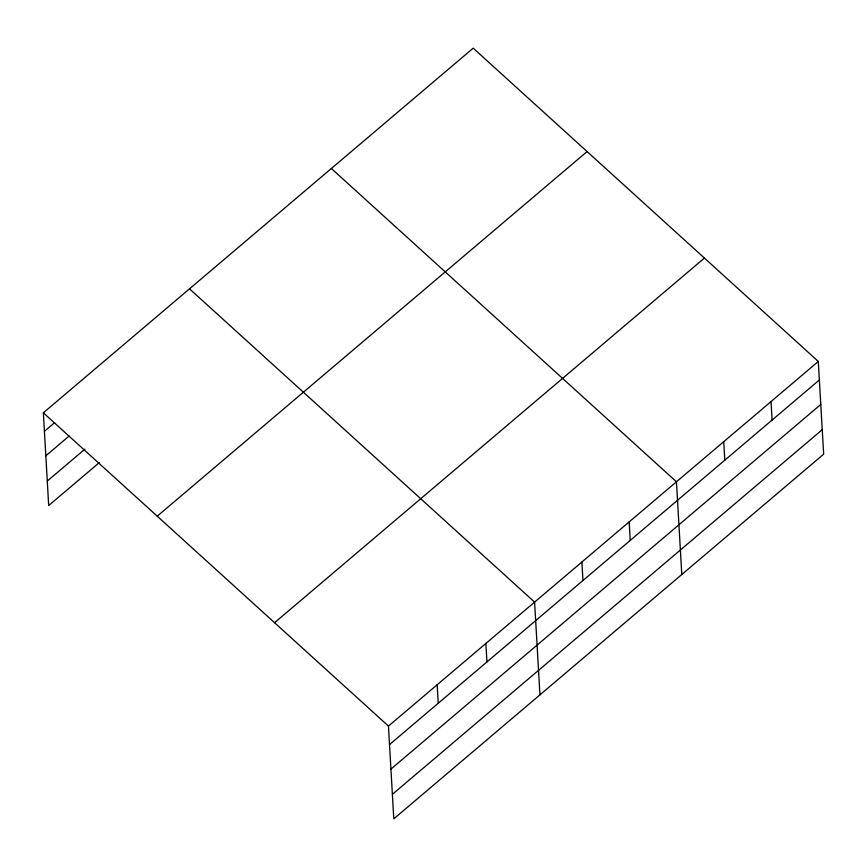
<?xml version="1.0" encoding="UTF-8"?>
<svg xmlns="http://www.w3.org/2000/svg" width="867" height="867" viewBox="0 0 867 867"><rect width="100%" height="100%" fill="white"/><g stroke="black" fill="none" stroke-linecap="round" stroke-linejoin="round"><path stroke-width="1.3" d="M43.35 412.811L473.209 48.173L818.307 361.463L823.65 454.189L393.791 818.827L388.449 726.091L43.35 412.811L48.693 505.537L99.445 462.49M44.412 431.311L54.567 422.695M45.832 455.804L69.176 436.003M47.284 481.044L84.836 449.193M157.23 516.19L587.089 151.562M274.568 622.712L704.416 258.073M388.449 726.091L818.307 361.463M389.511 744.59L819.369 379.963M390.93 769.094L820.778 404.455M392.383 794.324L822.241 429.696M331.357 168.501L676.455 481.792L681.798 574.518M189.505 288.83L534.603 602.121L539.946 694.846M771.023 401.573L772.085 420.072M723.739 441.682L724.801 460.182M629.171 521.901L630.233 540.401M581.887 562.011L582.949 580.511M485.878 643.444L486.951 661.944M437.163 684.767L438.236 703.267"/></g></svg>
